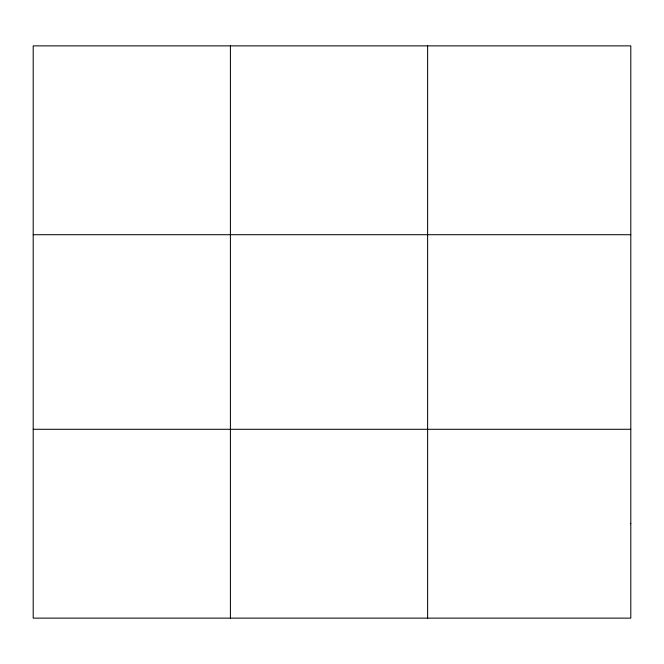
<?xml version="1.0" encoding="UTF-8"?>
<svg xmlns="http://www.w3.org/2000/svg" width="664" height="664" viewBox="0 0 664 664"><rect width="100%" height="100%" fill="white"/><g stroke="black" fill="none" stroke-linecap="round" stroke-linejoin="round"><path stroke-width="1" d="M230.408 618.134L230.408 45.866M427.616 618.134L427.616 45.866M33.2 234.716L630.8 234.716M33.2 429.284L630.8 429.284M630.8 523.705L630.8 618.134L33.2 618.134L33.2 45.866L630.8 45.866L630.8 523.705"/></g></svg>
